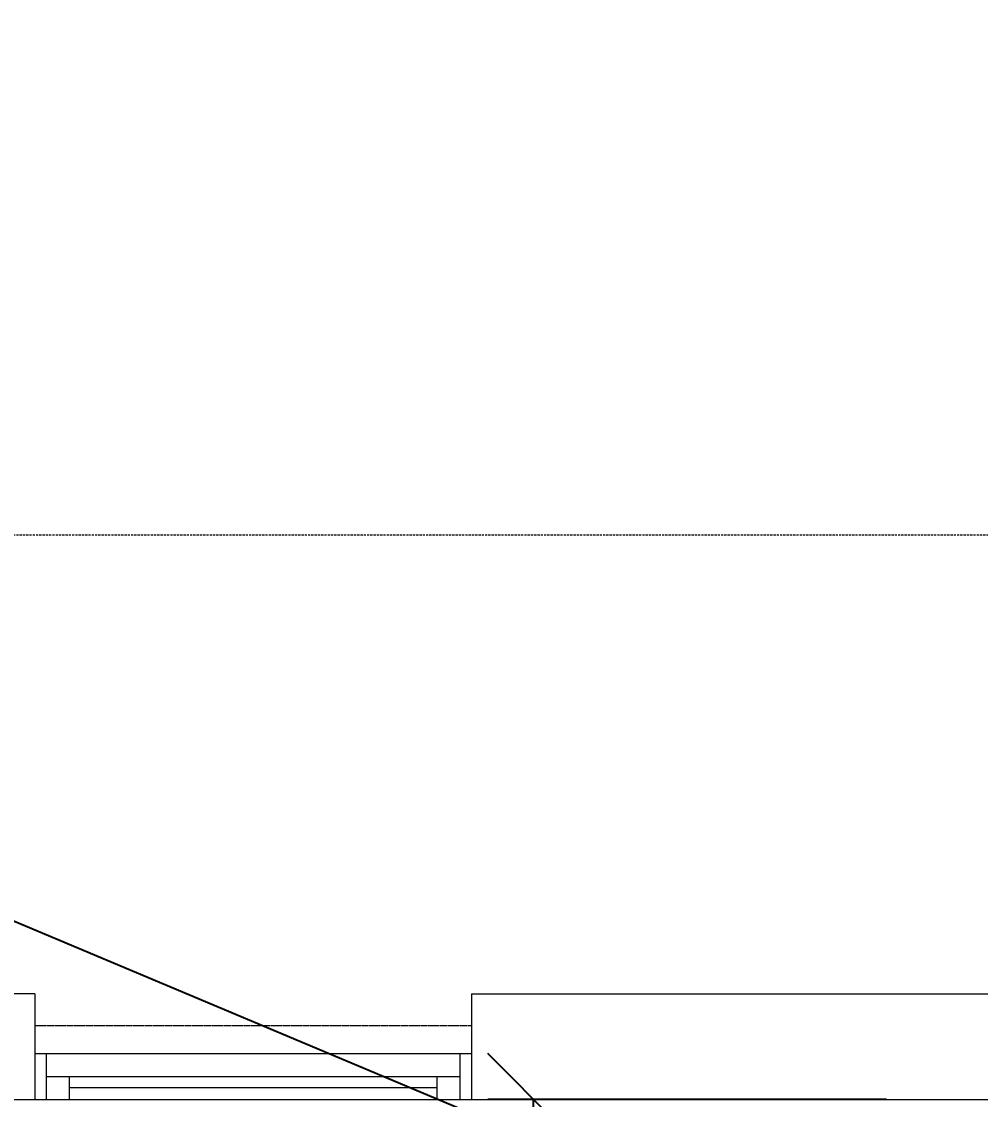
# Model space of a CAD drawing. Extents: x -560814 to 57327, y -29287 to 19916.
# Drawn here: x 6007 to 8097, y 8610 to 10959 of the extents above; entities that cross this region are included whole.
import ezdxf
from ezdxf import colors
from ezdxf.entities.mleader import LeaderData, LeaderLine
from ezdxf.math import Vec2, Vec3

# ---------------------------------------------------------------- set-up
doc = ezdxf.new("R2010")
doc.units = 0
doc.header["$LTSCALE"] = 0.25
doc.linetypes.add('01-First Floor$0$HIDDEN', pattern=[9.525, 6.35, -3.175])
doc.linetypes.add('DASHDOT', pattern=[25.4, 12.7, -6.35, 0, -6.35])
for name, color, linetype, lineweight in [('01-First Floor$0$Aluminum', 251, 'Continuous', 5), ('01-First Floor$0$Proj', 251, 'Continuous', 5), ('01-First Floor$0$Walls', 251, 'Continuous', 5), ('E-LITE-CLNG-CNDT', 6, 'DASHDOT', 35), ('E-POWR-TEXT', 6, 'Continuous', 25), ('T-DATA-DIM', 251, 'DASHDOT', 25)]:
    doc.layers.add(name, color=color, linetype=linetype, lineweight=lineweight)
doc.styles.add('DC_Elc_Romans', font='elc_romans.shx', dxfattribs={"width": 0.7})
doc.styles.add('DC_SIMPLEX', font='SIMPLEX.shx', dxfattribs={"width": 0.7})
doc.dimstyles.new('DevCad-MM', dxfattribs={"dimscale": 0.01, "dimtxt": 2, "dimasz": 2, "dimexe": 1, "dimexo": 1, "dimgap": 0.6, "dimtad": 1, "dimdec": 0, "dimrnd": 10, "dimzin": 1, "dimdsep": 46, "dimtxsty": 'DC_SIMPLEX', "dimblk1": 'OBLIQUE', "dimblk2": 'OBLIQUE', "dimsah": 1, "dimcen": 3, "dimclrd": 256, "dimclre": 256, "dimclrt": 45, "dimadec": 0, "dimazin": 0, "dimtfac": 1, "dimtdec": 0, "dimtix": 1, "dimtmove": 2, "dimatfit": 2, "dimldrblk": 'OBLIQUE', "dimfxl": 1, "dimtolj": 1, "dimtzin": 0, "dimarcsym": 0})

# ---------------------------------------------------------------- blocks, each defined once
blk = doc.blocks.new('01-First Floor')
at = {"layer": '01-First Floor$0$Aluminum'}
for p, q in [((6036.2, 8710), (6987.6, 8710)), ((6061.2, 8710), (6061.2, 8610)), ((6962.6, 8710), (6962.6, 8610)), ((6061.2, 8660), (6962.6, 8660)), ((6111.2, 8660), (6111.2, 8610)), ((6912.6, 8660), (6912.6, 8610)), ((6912.6, 8635), (6111.2, 8635)), ((6036.2, 8610), (6987.6, 8610))]:
    blk.add_line(p, q, dxfattribs=at)
at = {"layer": '01-First Floor$0$Proj', "linetype": '01-First Floor$0$HIDDEN'}
blk.add_line((6987.6, 8770.5), (6036.2, 8770.5), dxfattribs=at)
at = {"layer": '01-First Floor$0$Proj', "linetype": '01-First Floor$0$HIDDEN', "ltscale": 3}
blk.add_lwpolyline([(48606, 9840), (-2814, 9840), (-2814, -14060), (48606, -14060)], dxfattribs=at)
blk.add_lwpolyline([(48606, 9840), (-2814, 9840), (-2814, -14060), (48606, -14060)], dxfattribs=at)
at = {"layer": '01-First Floor$0$Walls'}
for p, q in [((6036.2, 8840), (-1414, 8840)), ((6036.2, 8840), (6036.2, 8610)), ((6987.6, 8840), (8911.1, 8840)), ((6987.6, 8840), (6987.6, 8610)), ((5975.8, 8610), (6036.2, 8610)), ((6987.6, 8610), (8296.4, 8610))]:
    blk.add_line(p, q, dxfattribs=at)
blk = doc.blocks.new('_OBLIQUE')
at = {"color": 0, "linetype": 'ByBlock'}
blk.add_line((-0.5, -0.5), (0.5, 0.5), dxfattribs=at)
blk = doc.blocks.new('*D135')
at = {"layer": 'Defpoints', "color": 0, "linetype": 'Continuous', "transparency": 16777216}
for p in [(7123.2, 8610), (7992.6, 8610), (7992.6, 7980.4, -0.1)]:
    blk.add_point(p, dxfattribs=at)
at = {"layer": 'T-DATA-DIM', "linetype": 'Continuous', "lineweight": -2, "transparency": 16777216}
for p, q in [((7892.6, 8610), (7023.2, 8610)), ((7123.2, 7980.4), (7123.2, 8610)), ((7892.6, 7980.4), (7023.2, 7980.4))]:
    blk.add_line(p, q, dxfattribs=at)
at = {"layer": 'T-DATA-DIM', "linetype": 'Continuous', "lineweight": -2, "transparency": 16777216, "xscale": 200, "yscale": 200, "zscale": 200}
for p, rotation in [((7123.2, 8610), 90), ((7123.2, 7980.4), 270)]:
    blk.add_blockref('_OBLIQUE', p, dxfattribs=dict(at, rotation=rotation))
at = {"layer": 'T-DATA-DIM', "color": 45, "linetype": 'Continuous', "transparency": 16777216, "insert": (6963.2, 8295.2), "char_height": 200, "attachment_point": 5, "rotation": 90, "style": 'DC_SIMPLEX'}
blk.add_mtext('\\A1;630', dxfattribs=at)

msp = doc.modelspace()

# ---------------------------------------------------------------- block references
at = {"layer": 'E-LITE-CLNG-CNDT'}
msp.add_blockref('01-First Floor', (0, 0), dxfattribs=at)

# ---------------------------------------------------------------- dimensions: what is measured, and where the dimension line sits
at = {"layer": 'T-DATA-DIM', "linetype": 'Continuous'}
dim = msp.add_linear_dim(base=(7123.2, 8610), p1=(7992.6, 7980.4, -0.1), p2=(7992.6, 8610), angle=90, dimstyle='DevCad-MM', dxfattribs=at)
dim.commit()
dim.dimension.update_dxf_attribs({"geometry": '*D135', "text_midpoint": (6963.2, 8295.2)})

# ---------------------------------------------------------------- leaders
at = {"layer": 'E-POWR-TEXT'}
ml = msp.add_multileader_mtext('Standard', dxfattribs=at)
ml.set_content('TELECOM CABINET 24U \\PTC-OPD.FF AT HIGH\\P(DATA RACK DIM: (600x550mm)\\PINCLUDING RACK MOUNTED SMALL UP (2KVA)', color=256, style='DC_Elc_Romans')
ml.set_leader_properties(color=45)
ml.build(insert=Vec2(0, 0))
ml.multileader.update_dxf_attribs({"dogleg_length": 2, "arrow_head_size": 200, "scale": 100})
ctx = ml.context
ctx.base_point, ctx.scale, ctx.char_height, ctx.arrow_head_size, ctx.landing_gap_size, ctx.plane_origin = Vec3(-4159, 10823.1), 100, 200, 200, 200, Vec3(6516.1, 12119.6)
ctx.text_align_type = 2
notes = []
notes.append((ctx, [(1, (1, 1, 0), (1645.1, 10823.1), (-1, 0), 490.8, [(2, [(7557.6, 8340)], 0, [])])]))
ctx.mtext.insert, ctx.mtext.width, ctx.mtext.alignment, ctx.mtext.flow_direction = Vec3(954.4, 10956.4), 5586.09, 3, 5
for ctx, leaders in notes:
    for number, flags, end, landing, length, lines in leaders:
        leader = LeaderData()
        leader.index, (leader.has_last_leader_line, leader.has_dogleg_vector, leader.attachment_direction) = number, flags
        leader.last_leader_point, leader.dogleg_vector, leader.dogleg_length = Vec3(end), Vec3(landing), length
        for number, points, colour, breaks in lines:
            line = LeaderLine()
            line.index, line.vertices, line.color, line.breaks = number, Vec3.list(points), colors.encode_raw_color(colour), breaks
            leader.lines.append(line)
        ctx.leaders.append(leader)

doc.saveas('drawing.dxf')
